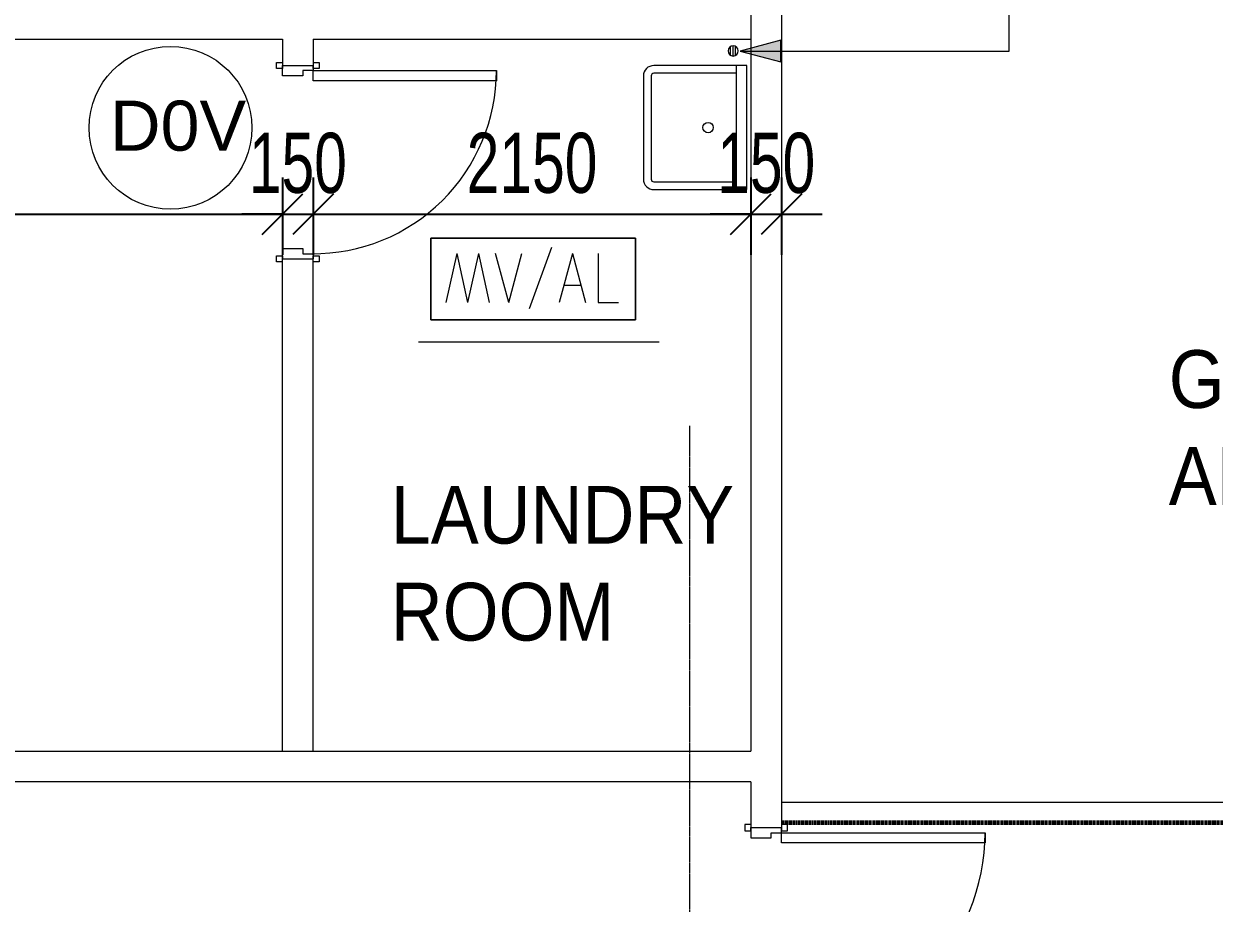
# Model space of a CAD drawing. Header units: millimetres. Extents: x 10569 to 232243, y -25347 to 80743.
# Drawn here: x 49068 to 54914, y 33511 to 37832 of the extents above; entities that cross this region are included whole.
import ezdxf

# ---------------------------------------------------------------- set-up
doc = ezdxf.new("R2010")
doc.units = ezdxf.units.MM
for name, pattern in [('Grid Line__1_200_', [10.5, 6, -1.5, 1.5, -1.5]), ('Hidden', [7.14375, 4.7625, -2.38125]), ('Overhead', [3.96875, 2.38125, -1.5875])]:
    doc.linetypes.add(name, pattern=pattern)
for name, color, linetype, lineweight in [('A-ANNO-DIMS', 211, 'Continuous', 5), ('A-ANNO-NOTE', 131, 'Continuous', 25), ('A-DETL', 90, 'Continuous', 9), ('A-DETL-GENF', 92, 'Continuous', 20), ('A-DOOR', 31, 'Continuous', 20), ('A-DOOR-FRAM', 31, 'Continuous', 30), ('A-FLOR-OVHD', 1, 'Overhead', 9), ('A-WALL', 113, 'Continuous', 20), ('G-ANNO-TEXT', 231, 'Continuous', 5), ('P-SANR-FIXT', 6, 'Continuous', 9), ('S-GRID', 1, 'Continuous', 5)]:
    doc.layers.add(name, color=color, linetype=linetype, lineweight=lineweight)
doc.styles.add('Arial_2', font='arial.ttf', dxfattribs={"width": 0.7, "height": 295.05988})
doc.styles.add('Swis721 BT_4', font='swiss.ttf', dxfattribs={"height": 245.978428})
doc.styles.add('Swis721 BT_6', font='swiss.ttf', dxfattribs={"width": 0.89, "height": 283.821263})
doc.dimstyles.new('Linear_-_1_5mm_Arial', dxfattribs={"dimscale": 304.8, "dimtxt": 300, "dimasz": 0.656168, "dimexe": 0.656168, "dimexo": 0.0625, "dimgap": 0.328084, "dimtad": 1, "dimdec": 0, "dimzin": 0, "dimdsep": 46, "dimtxsty": 'Arial_2', "dimblk1": 'OBLIQUE', "dimblk2": 'OBLIQUE', "dimsah": 1, "dimcen": 0.09, "dimadec": 0, "dimazin": 0, "dimtfac": 1, "dimtdec": 4, "dimtix": 1, "dimtmove": 0, "dimatfit": 3, "dimfxl": 0.656168, "dimfxlon": 1, "dimtvp": 1, "dimtolj": 1, "dimtzin": 0, "dimarcsym": 2})

# ---------------------------------------------------------------- blocks, each defined once
blk = doc.blocks.new('DLN-Single Door__X01_ - _M02a_ 900 x 2450 _WH_-16935525-TENDER DRAFT G_F')
at = {"layer": 'A-DOOR', "lineweight": 15}
for p, q in [((-450, 975), (-400, 975)), ((-450, 75), (-450, 975)), ((-400, 975), (-400, 75)), ((-490, 105), (-460, 105)), ((-490, 75), (-490, 105)), ((-460, 75), (-475, 75)), ((-460, 105), (-460, 75)), ((-400, 75), (-450, 75)), ((460, 75), (460, 105)), ((460, 105), (490, 105)), ((475, 75), (460, 75)), ((490, 105), (490, 75)), ((-490, -105), (-490, -75)), ((-460, -105), (-490, -105)), ((-475, -75), (-460, -75)), ((-460, -75), (-460, -105)), ((460, -105), (460, -75)), ((460, -75), (475, -75)), ((490, -105), (460, -105)), ((490, -75), (490, -105))]:
    blk.add_line(p, q, dxfattribs=at)
blk.add_arc((-450, 75), 900, 359.5, 90, dxfattribs=at)
at = {"layer": 'A-DOOR-FRAM', "lineweight": 15}
for p, q in [((-475, 75), (-450, 75)), ((-450, 75), (-450, 25)), ((450, 75), (475, 75)), ((450, 25), (450, 75)), ((-450, 25), (-425, 25)), ((-425, 25), (-425, -75)), ((425, 25), (450, 25)), ((425, -75), (425, 25)), ((-425, -75), (-475, -75)), ((475, -75), (425, -75))]:
    blk.add_line(p, q, dxfattribs=at)
blk = doc.blocks.new('DLN-Double Door__X03_ - _M20_2000 x 2450 _WH_-16954918-TENDER DRAFT G_F')
at = {"layer": 'A-DOOR', "lineweight": 15}
for p, q in [((-950, -75), (-1000, -75)), ((-1000, -75), (-1000, -1075)), ((-950, -1075), (-950, -75)), ((950, -75), (1000, -75)), ((950, -1075), (950, -75)), ((1000, -75), (1000, -1075)), ((-1000, -1075), (-950, -1075)), ((1000, -1075), (950, -1075))]:
    blk.add_line(p, q, dxfattribs=at)
for centre, start, end in [((-1000, -75), 270, 0.5), ((1000, -75), 179.5, 270)]:
    blk.add_arc(centre, 1000, start, end, dxfattribs=at)
at = {"layer": 'A-DOOR-FRAM', "lineweight": 15}
for p, q in [((-1010, 105), (-1040, 105)), ((-1040, 105), (-1040, 75)), ((-1025, 75), (-1010, 75)), ((-975, 75), (-1025, 75)), ((-1010, 75), (-1010, 105)), ((-975, -25), (-975, 75)), ((975, 75), (975, -25)), ((1025, 75), (975, 75)), ((1040, 105), (1010, 105)), ((1010, 105), (1010, 75)), ((1010, 75), (1025, 75)), ((1040, 75), (1040, 105)), ((-1000, -75), (-1000, -25)), ((-1000, -25), (-975, -25)), ((975, -25), (1000, -25)), ((1000, -25), (1000, -75)), ((-1040, -75), (-1040, -105)), ((-1040, -105), (-1010, -105)), ((-1010, -75), (-1025, -75)), ((-1025, -75), (-1000, -75)), ((-1010, -105), (-1010, -75)), ((1000, -75), (1025, -75)), ((1025, -75), (1010, -75)), ((1010, -75), (1010, -105)), ((1010, -105), (1040, -105)), ((1040, -105), (1040, -75))]:
    blk.add_line(p, q, dxfattribs=at)
blk = doc.blocks.new('Service_Sink_3933 - _DLN__Service Sink-4599354-TENDER DRAFT G_F')
at = {"layer": 'P-SANR-FIXT'}
for p, q in [((304.8, 0), (-304.8, 0)), ((-304.8, 0), (-304.8, -457.2)), ((304.8, -50.8), (-304.8, -50.8)), ((-266.7, -50.8), (-266.7, -457.2)), ((266.7, -457.2), (266.7, -50.8)), ((304.8, -457.2), (304.8, 0)), ((-254, -469.9), (254, -469.9)), ((-254, -508), (254, -508))]:
    blk.add_line(p, q, dxfattribs=at)
blk.add_circle((0, -190.5), 25.4, dxfattribs=at)
for centre, radius, start, end in [((-254, -457.2), 50.8, 180, 270), ((-254, -457.2), 12.7, 180, 270), ((254, -457.2), 12.7, 270, 0), ((254, -457.2), 50.8, 270, 360)]:
    blk.add_arc(centre, radius, start, end, dxfattribs=at)
blk = doc.blocks.new('Floor_Drain_-_Small_3955 - 6_ Diameter-15180169-TENDER DRAFT G_F')
at = {"layer": 'P-SANR-FIXT'}
for p, q in [((-12.5, -21.7), (-12.5, 21.7)), ((0, -25), (0, 25)), ((12.5, -21.7), (12.5, 21.7))]:
    blk.add_line(p, q, dxfattribs=at)
for start, end in [(0, 180), (180, 0)]:
    blk.add_arc((0, 0), 25, start, end, dxfattribs=at)
blk = doc.blocks.new('DLN_2D-MV_AL - MV_AL_RED_-1735445-TENDER DRAFT G_F')
at = {"layer": 'A-DETL-GENF'}
for p, q in [((502.5, 200), (-502.5, 200)), ((-502.5, 200), (-502.5, -200)), ((-502.5, 200), (502.5, 200)), ((-502.5, -200), (-502.5, 200)), ((502.5, -200), (502.5, 200)), ((502.5, 200), (502.5, -200)), ((-375.6, 125), (-428.8, -115)), ((-375.6, 125), (-322.4, -115)), ((-269.2, 125), (-322.4, -115)), ((-269.2, 125), (-216, -115)), ((-120.1, -115), (-184.4, 125)), ((-120.1, -115), (-55.8, 125)), ((89.3, 154.7), (-20.2, -146)), ((192.7, 125), (128.4, -115)), ((192.7, 125), (257, -115)), ((319.9, 125), (319.9, -115)), ((151.1, -30.3), (234.3, -30.3)), ((319.9, -115), (419.9, -115)), ((-502.5, -200), (502.5, -200)), ((502.5, -200), (-502.5, -200))]:
    blk.add_line(p, q, dxfattribs=at)
blk = doc.blocks.new('_Oblique')
at = {"color": 0, "linetype": 'ByBlock', "lineweight": -2}
blk.add_line((-0.5, -0.5), (0.5, 0.5), dxfattribs=at)
blk = doc.blocks.new('DIMBLOCK134-TENDER DRAFT G_F')
at = {"layer": 'A-ANNO-DIMS', "color": 0, "lineweight": -2, "transparency": 16777216}
for p, q in [((46339.3, 37077.5), (46339.3, 36696.5)), ((50339.3, 37077.5), (50339.3, 36696.5)), ((46339.3, 36896.5), (50339.3, 36896.5))]:
    blk.add_line(p, q, dxfattribs=at)
at = {"layer": 'Defpoints', "color": 0, "transparency": 16777216}
for p in [(46339.3, 37096.5), (50339.3, 37096.5), (50339.3, 36896.5)]:
    blk.add_point(p, dxfattribs=at)
at = {"layer": 'A-ANNO-DIMS', "color": 0, "lineweight": -2, "transparency": 16777216, "xscale": 200, "yscale": 200, "zscale": 200, "rotation": 180}
blk.add_blockref('_Oblique', (46339.3, 36896.5), dxfattribs=at)
at = {"layer": 'A-ANNO-DIMS', "color": 0, "lineweight": -2, "transparency": 16777216, "xscale": 200, "yscale": 200, "zscale": 200}
blk.add_blockref('_Oblique', (50339.3, 36896.5), dxfattribs=at)
at = {"layer": 'A-ANNO-DIMS', "color": 0, "transparency": 16777216, "insert": (48339.3, 37147.2), "char_height": 295.06, "width": 753.231, "attachment_point": 5, "style": 'Arial_2'}
blk.add_mtext('\\A1;4000', dxfattribs=at)
blk = doc.blocks.new('DIMBLOCK135-TENDER DRAFT G_F')
at = {"layer": 'A-ANNO-DIMS', "color": 0, "lineweight": -2, "transparency": 16777216}
for p, q in [((50339.3, 37077.5), (50339.3, 36696.5)), ((50489.3, 37077.5), (50489.3, 36696.5)), ((50339.3, 36896.5), (50139.3, 36896.5)), ((50339.3, 36896.5), (50489.3, 36896.5)), ((50489.3, 36896.5), (50689.3, 36896.5))]:
    blk.add_line(p, q, dxfattribs=at)
at = {"layer": 'Defpoints', "color": 0, "transparency": 16777216}
for p in [(50339.3, 37096.5), (50489.3, 37096.5), (50489.3, 36896.5)]:
    blk.add_point(p, dxfattribs=at)
at = {"layer": 'A-ANNO-DIMS', "color": 0, "lineweight": -2, "transparency": 16777216, "xscale": 200, "yscale": 200, "zscale": 200}
blk.add_blockref('_Oblique', (50339.3, 36896.5), dxfattribs=at)
at = {"layer": 'A-ANNO-DIMS', "color": 0, "lineweight": -2, "transparency": 16777216, "xscale": 200, "yscale": 200, "zscale": 200, "rotation": 180}
blk.add_blockref('_Oblique', (50489.3, 36896.5), dxfattribs=at)
at = {"layer": 'A-ANNO-DIMS', "color": 0, "transparency": 16777216, "insert": (50414.3, 37147.2), "char_height": 295.06, "width": 564.923, "attachment_point": 5, "style": 'Arial_2'}
blk.add_mtext('\\A1;150', dxfattribs=at)
blk = doc.blocks.new('DIMBLOCK136-TENDER DRAFT G_F')
at = {"layer": 'A-ANNO-DIMS', "color": 0, "lineweight": -2, "transparency": 16777216}
for p, q in [((50489.3, 37077.5), (50489.3, 36696.5)), ((52639.3, 37077.5), (52639.3, 36696.5)), ((50489.3, 36896.5), (52639.3, 36896.5))]:
    blk.add_line(p, q, dxfattribs=at)
at = {"layer": 'Defpoints', "color": 0, "transparency": 16777216}
for p in [(50489.3, 37096.5), (52639.3, 37096.5), (52639.3, 36896.5)]:
    blk.add_point(p, dxfattribs=at)
at = {"layer": 'A-ANNO-DIMS', "color": 0, "lineweight": -2, "transparency": 16777216, "xscale": 200, "yscale": 200, "zscale": 200, "rotation": 180}
blk.add_blockref('_Oblique', (50489.3, 36896.5), dxfattribs=at)
at = {"layer": 'A-ANNO-DIMS', "color": 0, "lineweight": -2, "transparency": 16777216, "xscale": 200, "yscale": 200, "zscale": 200}
blk.add_blockref('_Oblique', (52639.3, 36896.5), dxfattribs=at)
at = {"layer": 'A-ANNO-DIMS', "color": 0, "transparency": 16777216, "insert": (51564.3, 37147.2), "char_height": 295.06, "width": 753.231, "attachment_point": 5, "style": 'Arial_2'}
blk.add_mtext('\\A1;2150', dxfattribs=at)
blk = doc.blocks.new('DIMBLOCK137-TENDER DRAFT G_F')
at = {"layer": 'A-ANNO-DIMS', "color": 0, "lineweight": -2, "transparency": 16777216}
for p, q in [((52639.3, 37077.5), (52639.3, 36696.5)), ((52789.3, 37077.5), (52789.3, 36696.5)), ((52639.3, 36896.5), (52439.3, 36896.5)), ((52639.3, 36896.5), (52789.3, 36896.5)), ((52789.3, 36896.5), (52989.3, 36896.5))]:
    blk.add_line(p, q, dxfattribs=at)
at = {"layer": 'Defpoints', "color": 0, "transparency": 16777216}
for p in [(52639.3, 37096.5), (52789.3, 37096.5), (52789.3, 36896.5)]:
    blk.add_point(p, dxfattribs=at)
at = {"layer": 'A-ANNO-DIMS', "color": 0, "lineweight": -2, "transparency": 16777216, "xscale": 200, "yscale": 200, "zscale": 200}
blk.add_blockref('_Oblique', (52639.3, 36896.5), dxfattribs=at)
at = {"layer": 'A-ANNO-DIMS', "color": 0, "lineweight": -2, "transparency": 16777216, "xscale": 200, "yscale": 200, "zscale": 200, "rotation": 180}
blk.add_blockref('_Oblique', (52789.3, 36896.5), dxfattribs=at)
at = {"layer": 'A-ANNO-DIMS', "color": 0, "transparency": 16777216, "insert": (52714.3, 37147.2), "char_height": 295.06, "width": 564.923, "attachment_point": 5, "style": 'Arial_2'}
blk.add_mtext('\\A1;150', dxfattribs=at)
blk = doc.blocks.new('GBP_Door Mark - 2 x 1_3_RT_ Border WHITE-4013245-TENDER DRAFT G_F')
at = {"layer": 'A-ANNO-NOTE', "lineweight": 5}
blk.add_circle((-31.356, 27.261), 2, dxfattribs=at)

msp = doc.modelspace()

# ---------------------------------------------------------------- hatches: boundary and pattern name
at = {"layer": 'G-ANNO-TEXT'}
msp.add_hatch(color=60, dxfattribs=at).paths.add_polyline_path([(52586.60854, 37698.52381), (52786.60854, 37644.93397), (52786.60854, 37752.11365)], flags=0)

# ---------------------------------------------------------------- linework, layer by layer
at = {"layer": 'A-DETL', "lineweight": 20}
msp.add_line((51006.70085, 36270.3221), (52189.29296, 36270.3221), dxfattribs=at)
at = {"layer": 'A-DETL', "linetype": 'Hidden', "lineweight": 60}
msp.add_line((52789.29296, 33907.48546), (75289.29296, 33907.48546), dxfattribs=at)
at = {"layer": 'A-FLOR-OVHD'}
msp.add_line((52789.29296, 34007.48546), (75289.29296, 34007.48546), dxfattribs=at)
at = {"layer": 'A-WALL'}
for p, q in [((52639.29296, 39557.48546), (52639.29296, 34257.48546)), ((52789.29296, 39557.48546), (52789.29296, 33882.48546)), ((46339.29296, 37757.48546), (50339.29296, 37757.48546)), ((50339.29296, 37757.48546), (50339.29296, 37627.48546)), ((50489.29296, 37757.48546), (50489.29296, 37627.48546)), ((50489.29296, 37757.48546), (52639.29296, 37757.48546)), ((50339.29296, 37627.48546), (50489.29296, 37627.48546)), ((50339.29296, 34257.48546), (50339.29296, 36677.48546)), ((50339.29296, 36677.48546), (50489.29296, 36677.48546)), ((50489.29296, 34257.48546), (50489.29296, 36677.48546)), ((46339.29296, 34257.48546), (52639.29296, 34257.48546)), ((52639.29296, 34107.48546), (47339.29296, 34107.48546)), ((52639.29296, 34107.48546), (52639.29296, 33882.48546)), ((52639.29296, 33882.48546), (52789.29296, 33882.48546))]:
    msp.add_line(p, q, dxfattribs=at)
at = {"layer": 'G-ANNO-TEXT', "color": 60}
for p, q in [((53906.78374, 37698.52381), (53906.78374, 38715.82828)), ((52786.60854, 37752.11365), (52586.60854, 37698.52381)), ((52786.60854, 37644.93397), (52786.60854, 37752.11365)), ((52586.60854, 37698.52381), (52786.60854, 37644.93397)), ((52586.60854, 37698.52381), (53906.78374, 37698.52381))]:
    msp.add_line(p, q, dxfattribs=at)
at = {"layer": 'S-GRID', "linetype": 'Grid Line__1_200_'}
msp.add_line((52339.29296, 30857.48546), (52339.29296, 35857.48546), dxfattribs=at)

# ---------------------------------------------------------------- block references
at = {"layer": 'A-ANNO-NOTE', "xscale": 200, "yscale": 200, "zscale": 200}
msp.add_blockref('GBP_Door Mark - 2 x 1_3_RT_ Border WHITE-4013245-TENDER DRAFT G_F', (56059.89567, 31869.12266), dxfattribs=at)
at = {"layer": 'A-DETL-GENF'}
msp.add_blockref('DLN_2D-MV_AL - MV_AL_RED_-1735445-TENDER DRAFT G_F', (51569.78228, 36578.3565), dxfattribs=at)
at = {"layer": 'A-DOOR', "lineweight": 15}
for name, p, rotation in [('DLN-Single Door__X01_ - _M02a_ 900 x 2450 _WH_-16935525-TENDER DRAFT G_F', (50414.29296, 37152.48546), 270), ('DLN-Double Door__X03_ - _M20_2000 x 2450 _WH_-16954918-TENDER DRAFT G_F', (52714.29296, 32857.48546), 90)]:
    msp.add_blockref(name, p, dxfattribs=dict(at, rotation=rotation))
at = {"layer": 'P-SANR-FIXT'}
msp.add_blockref('Floor_Drain_-_Small_3955 - 6_ Diameter-15180169-TENDER DRAFT G_F', (52551.69334, 37699.03386), dxfattribs=at)
at = {"layer": 'P-SANR-FIXT', "rotation": 270}
msp.add_blockref('Service_Sink_3933 - _DLN__Service Sink-4599354-TENDER DRAFT G_F', (52619.29296, 37322.48546), dxfattribs=at)

# ---------------------------------------------------------------- texts
at = {"layer": 'A-ANNO-NOTE', "lineweight": 5, "insert": (49826.21686, 37454.85892), "char_height": 245.978428, "width": 767.4923018, "attachment_point": 2, "line_spacing_factor": 1.00667, "style": 'Swis721 BT_4'}
msp.add_mtext('D0V', dxfattribs=at)
at = {"layer": 'G-ANNO-TEXT', "color": 7, "char_height": 283.821263, "attachment_point": 1, "line_spacing_factor": 1.00667, "style": 'Swis721 BT_6'}
for s, insert, width in [('GALLERY\\PABOVE', (54691.26724, 36228.43352), 1828.8), ('LAUNDRY\\PROOM', (50870.79331, 35561.93039), 1915.2)]:
    msp.add_mtext(s, dxfattribs=dict(at, insert=insert, width=width))

# ---------------------------------------------------------------- dimensions: what is measured, and where the dimension line sits
at = {"layer": 'A-ANNO-DIMS'}
for base, p1, p2, override, picture, middle in [((50339.29296, 36896.51166), (46339.29296, 37096.51166), (50339.29296, 37096.51166), {"dimpost": '<>', "dimfxl": 4000}, 'DIMBLOCK134-TENDER DRAFT G_F', (48339.29296, 37147.16126)), ((50489.29296, 36896.51166), (50339.29296, 37096.51166), (50489.29296, 37096.51166), {"dimpost": '<>', "dimfxl": 150}, 'DIMBLOCK135-TENDER DRAFT G_F', (50414.29296, 37147.16126)), ((52639.29296, 36896.51166), (50489.29296, 37096.51166), (52639.29296, 37096.51166), {"dimpost": '<>', "dimfxl": 2150}, 'DIMBLOCK136-TENDER DRAFT G_F', (51564.29296, 37147.16126)), ((52789.29296, 36896.51166), (52639.29296, 37096.51166), (52789.29296, 37096.51166), {"dimpost": '<>', "dimfxl": 150}, 'DIMBLOCK137-TENDER DRAFT G_F', (52714.29296, 37147.16126))]:
    dim = msp.add_linear_dim(base=base, p1=p1, p2=p2, dimstyle='Linear_-_1_5mm_Arial', override=override, dxfattribs=at)
    dim.commit()
    dim.dimension.update_dxf_attribs({"geometry": picture, "text_midpoint": middle})

doc.saveas('drawing.dxf')
